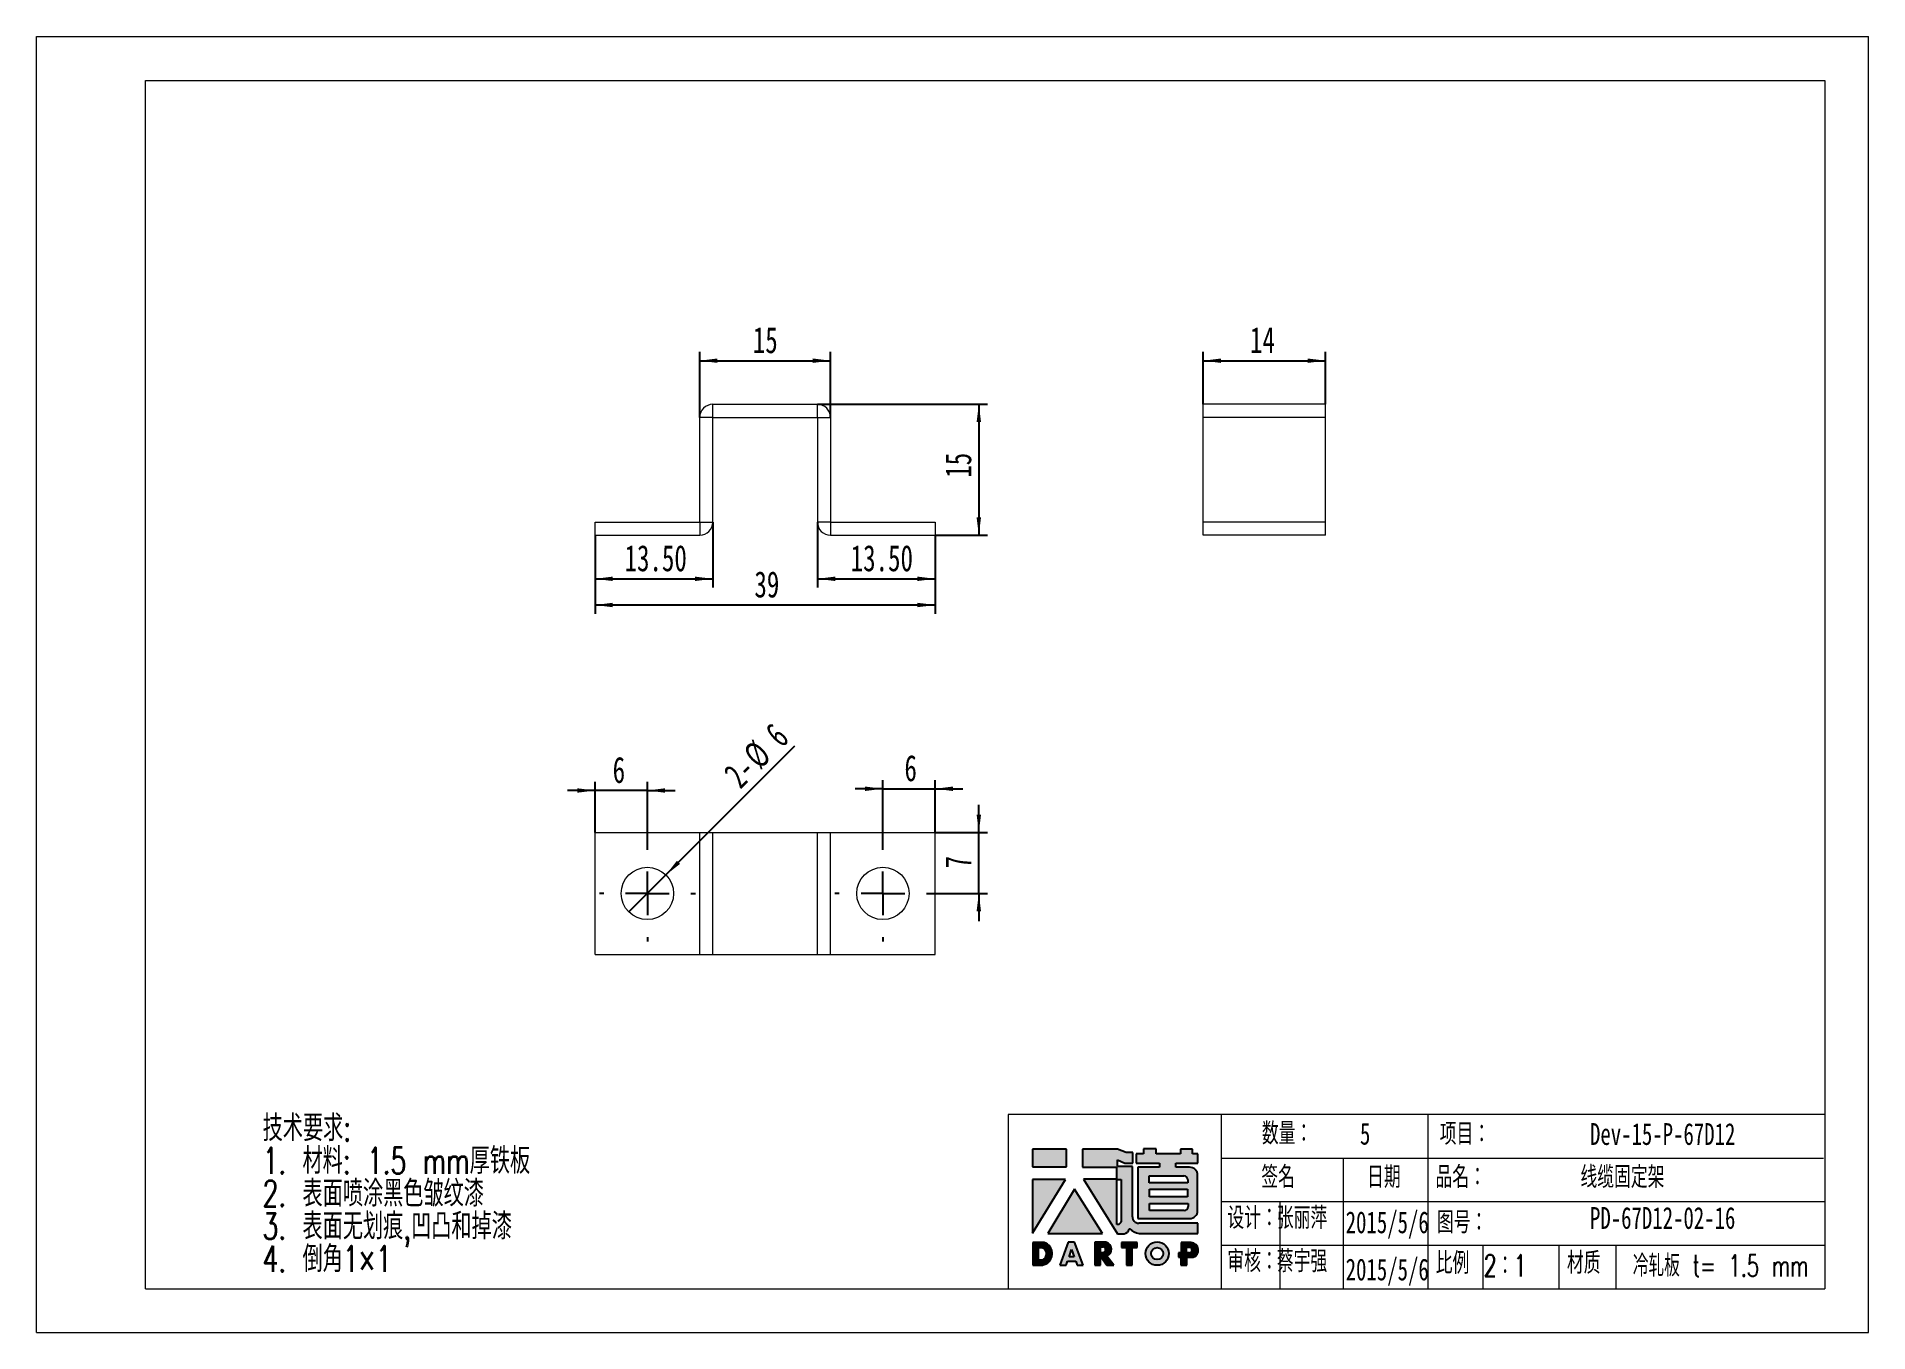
# Model space of a CAD drawing. Header units: millimetres. Extents: x 0 to 210, y 0 to 149.
import ezdxf

# ---------------------------------------------------------------- set-up
doc = ezdxf.new("R2010")
doc.units = ezdxf.units.MM
doc.header["$LTSCALE"] = 0.5
for name, color, linetype in [('10', 7, 'Continuous'), ('5', 7, 'Continuous'), ('9', 7, 'Continuous')]:
    doc.layers.add(name, color=color, linetype=linetype)
doc.layers.add('A-TITLEBLOCK', color=7, linetype='Continuous', lineweight=15)
doc.styles.add('SLDTEXTSTYLE0', font='TXT', dxfattribs={"width": 0.7, "bigfont": 'bigfont'})
doc.styles.add('SLDTEXTSTYLE1', font='TXT', dxfattribs={"width": 0.7})
doc.styles.add('SLDTEXTSTYLE2', font='TXT', dxfattribs={"width": 0.6538461538461539, "bigfont": 'bigfont'})
doc.dimstyles.new('SLDDIMSTYLE0', dxfattribs={"dimtxt": 3, "dimasz": 2.04, "dimexe": 0, "dimexo": 0.0625, "dimgap": 0.75, "dimtad": 2, "dimrnd": 1e-09, "dimzin": 12, "dimdsep": 46, "dimtxsty": 'SLDTEXTSTYLE1', "dimsah": 1, "dimcen": 0.09, "dimadec": 0, "dimazin": 3, "dimtfac": 1, "dimtofl": 0, "dimtmove": 0, "dimatfit": 3, "dimfxl": 0, "dimfrac": 2, "dimtolj": 1, "dimtzin": 12, "dimarcsym": 0})
doc.dimstyles.new('SLDDIMSTYLE1', dxfattribs={"dimtxt": 3, "dimasz": 2.04, "dimexe": 0, "dimexo": 0.0625, "dimgap": 0.75, "dimtad": 2, "dimrnd": 1e-09, "dimzin": 4, "dimdsep": 46, "dimtxsty": 'SLDTEXTSTYLE1', "dimsah": 1, "dimcen": 0.09, "dimadec": 0, "dimazin": 1, "dimtfac": 1, "dimtofl": 0, "dimtmove": 0, "dimatfit": 3, "dimfxl": 0, "dimfrac": 2, "dimtolj": 1, "dimtzin": 12, "dimarcsym": 0})
doc.dimstyles.new('SLDDIMSTYLE2', dxfattribs={"dimtxt": 3, "dimasz": 2.04, "dimexe": 0, "dimexo": 0.0625, "dimgap": 0.75, "dimtad": 2, "dimrnd": 1e-09, "dimzin": 12, "dimdsep": 46, "dimtxsty": 'SLDTEXTSTYLE1', "dimsah": 1, "dimcen": 0.09, "dimadec": 0, "dimazin": 3, "dimtfac": 1, "dimtmove": 0, "dimatfit": 0, "dimfxl": 0, "dimfrac": 2, "dimtolj": 1, "dimtzin": 12, "dimarcsym": 0})
doc.dimstyles.new('SLDDIMSTYLE3', dxfattribs={"dimtxt": 3, "dimasz": 2.04, "dimexe": 0, "dimexo": 0.0625, "dimgap": 0.75, "dimtad": 2, "dimrnd": 1e-09, "dimzin": 12, "dimdsep": 46, "dimtxsty": 'SLDTEXTSTYLE1', "dimblk1": 'NONE', "dimsah": 1, "dimcen": 0, "dimadec": 0, "dimazin": 3, "dimtfac": 1, "dimtmove": 0, "dimatfit": 3, "dimldrblk": 'NONE', "dimfxl": 0, "dimfrac": 2, "dimtolj": 1, "dimtzin": 12, "dimarcsym": 0})

# ---------------------------------------------------------------- blocks, each defined once
blk = doc.blocks.new('块1')
at = {"layer": '5'}
for color, points in [(12, [(3.864911384253101, 11.24338869249128), (3.864911384253101, 13.2805911204909), (-0.03430541103638385, 13.2805911204909), (-0.03430541103638385, 11.24338869249128)]), (12, [(-0.02385985326791573, 3.673651004401711), (3.739381434596872, 9.818017242690932), (-0.02385985326791573, 9.818017242690932)]), (12, [(7.970382133446837, 3.632722141401579), (4.782562804873742, 8.702983344207029), (1.706254387914912, 3.632722141401579)]), (8, [(11.94784898502452, 2.031856293554283), (11.94784898502452, 2.595302375570735), (10.16761439181468, 2.595302375570735), (10.16761439181468, 2.030507862020247), (10.7230615122623, 2.030507862020247), (10.7230615122623, -0.004751238172960405), (11.38809536261659, -0.004751238172960405), (11.38809536261659, 2.031856293554283)])]:
    blk.add_hatch(color=color, dxfattribs=at).paths.add_polyline_path(points, flags=0)
h = blk.add_hatch(color=12, dxfattribs=at)
edge = h.paths.add_edge_path(flags=0)
edge.add_line((9.691974998447762, 11.28031192064697), (9.691974998447762, 12.04249301475527))
edge.add_line((9.691974998447762, 12.04249301475527), (10.55254236165795, 11.67072250918039))
edge.add_line((10.55254236165795, 11.67072250918039), (11.48293003269457, 11.67072250918039))
edge.add_line((11.48293003269457, 11.67072250918039), (11.48293003269457, 12.90211811699663))
edge.add_line((11.48293003269457, 12.90211811699663), (10.71536478549415, 12.90211811699663))
edge.add_line((10.71536478549415, 12.90211811699663), (9.715248434288227, 13.29708957688752))
edge.add_line((9.715248434288227, 13.29708957688752), (5.707361186248012, 13.29708957688752))
edge.add_line((5.707361186248012, 13.29708957688752), (5.707361186248012, 11.21451639378658))
edge.add_line((5.707361186248012, 11.21451639378658), (9.606944492321302, 11.21451639378658))
edge.add_line((9.606944492321302, 11.21451639378658), (9.606944492321302, 11.17239773826479))
edge.add_line((9.606944492321302, 11.17239773826479), (9.606944492321302, 9.841337176259287))
edge.add_line((9.606944492321302, 9.841337176259287), (5.825469292186026, 9.841337176259287))
edge.add_line((5.825469292186026, 9.841337176259287), (9.714973551250784, 3.581838680902813))
edge.add_line((9.714973551250784, 3.581838680902812), (10.48517496258944, 3.581838680902812))
edge.add_arc((10.31522661732545, 4.31907379161716), 0.7565699230923236, 282.9811251691751, 345.4172256101924)
edge.add_line((11.04742357209487, 4.128585818363423), (11.04742357209485, 4.157420646706384))
edge.add_line((11.04742357209485, 4.157420646706384), (11.11534877676687, 4.157420646706384))
edge.add_arc((12.5686266559718, 5.701533391065622), 2.120448245413953, 226.7357971412295, 259.3209385163939)
edge.add_line((12.17569166934852, 3.617810075035764), (18.93436952156749, 3.617810075035741))
edge.add_line((18.93436952156749, 3.617810075035741), (18.93436952156749, 4.804945400769148))
edge.add_line((18.93436952156749, 4.804945400769148), (12.14690706102231, 4.804945400769217))
edge.add_arc((12.14690706101288, 5.544240398909942), 0.73929499814069, 180.0000000007004, 270.0000000007314, ccw=False)
edge.add_line((11.40761206287219, 5.544240398900905), (11.40761206287222, 11.28031192064697))
edge.add_line((11.40761206287222, 11.28031192064697), (9.691974998447762, 11.28031192064697))
edge = h.paths.add_edge_path(flags=0)
edge.add_line((9.854613601073483, 4.661059824254042), (9.644511849537325, 4.661059824254042))
edge.add_line((9.644511849537325, 4.661059824254042), (9.646252775885408, 9.814725483353753))
edge.add_line((9.646252775885408, 9.814725483353753), (10.14177538027511, 9.814646163856658))
edge.add_line((10.14177538027511, 9.814646163856658), (10.14177538027511, 4.956400355861728))
edge.add_arc((9.174553373631573, 5.609562428599832), 1.167107151635652, 305.6398792732127, 325.968963113898, ccw=False)
h = blk.add_hatch(color=12, dxfattribs=at)
edge = h.paths.add_edge_path(flags=0)
edge.add_line((18.92273280360576, 11.67135706519118), (18.92273280360576, 12.72971717953349))
edge.add_line((18.92273280360576, 12.72971717953349), (18.32138020505463, 12.72971717953349))
edge.add_line((18.32138020505463, 12.72971717953349), (18.32138020505463, 13.30176942750185))
edge.add_line((18.32138020505463, 13.30176942750185), (16.9468730696456, 13.30176942750185))
edge.add_line((16.9468730696456, 13.30176942750185), (16.9468730696456, 12.75831185998254))
edge.add_line((16.9468730696456, 12.75831185998254), (14.14068311369998, 12.75831185998254))
edge.add_line((14.14068311369998, 12.75831185998254), (14.14068311369998, 13.33036410794854))
edge.add_line((14.14068311369998, 13.33036410794854), (12.67097479750951, 13.33036410794854))
edge.add_line((12.67097479750951, 13.33036410794854), (12.67097479750951, 12.74772270647952))
edge.add_line((12.67097479750951, 12.74772270647952), (11.85887848785727, 12.74772270647952))
edge.add_line((11.85887848785727, 12.74772270647952), (11.85887848785727, 11.69313026847669))
edge.add_line((11.85887848785727, 11.69313026847669), (14.53880547253769, 11.69313026847669))
edge.add_line((14.53880547253769, 11.69313026847669), (14.53880547253769, 11.22669193733156))
edge.add_line((14.53880547253769, 11.22669193733156), (12.04158412272832, 11.22669193733156))
edge.add_line((12.04158412272832, 11.22669193733156), (12.04158412272832, 5.321275698636857))
edge.add_line((12.04158412272832, 5.321275698636857), (17.96993458560694, 5.321275698636857))
edge.add_arc((17.9699345856161, 6.245394446291773), 0.9241187476549413, 269.9999999994329, 359.9999999994308)
edge.add_line((18.89405333327104, 6.245394446282578), (18.89405333327107, 10.28956479136439))
edge.add_arc((17.96993458561152, 10.28956479135983), 0.9241187476595556, 2.828264897405108e-10, 90.00000000028393)
edge.add_line((17.96993458560694, 11.21368353901939), (16.40278778403414, 11.2136835390194))
edge.add_line((16.40278778403414, 11.2136835390194), (16.40278778403414, 11.67135706519118))
edge.add_line((16.40278778403414, 11.67135706519118), (18.92273280360576, 11.67135706519118))
h.paths.add_polyline_path([(13.36752857684512, 7.838400773096745), (13.36752857684512, 8.69651880479648), (17.74861544918635, 8.69651880479648), (17.74861544918635, 7.838400773096745)], flags=0)
edge = h.paths.add_edge_path(flags=0)
edge.add_line((13.33884910658065, 10.21255244531596), (17.31523554557823, 10.21255244531596))
edge.add_arc((17.31523554556227, 9.750493071507822), 0.462059373808164, -1.9737740331038367e-09, 89.99999999802071, ccw=False)
edge.add_line((17.77729491937047, 9.750493071491912), (17.77729491937047, 9.411623774518649))
edge.add_line((17.77729491937047, 9.411623774518649), (13.33884910658065, 9.411623774518649))
edge.add_line((13.33884910658065, 9.411623774518649), (13.33884910658065, 10.21255244531596))
edge = h.paths.add_edge_path(flags=0)
edge.add_line((13.36752857684512, 6.236583091226654), (13.36752857684512, 7.066106442486452))
edge.add_line((13.36752857684512, 7.066106442486452), (17.80588276197559, 7.066106442486452))
edge.add_line((17.80588276197559, 7.066106442486452), (17.80588276197559, 6.698642465049212))
edge.add_arc((17.34382338816462, 6.698642465037589), 0.4620593738109521, -89.99999999855493, 1.440412233932875e-09, ccw=False)
edge.add_line((17.34382338817628, 6.236583091226637), (13.36752857684512, 6.236583091226654))
h = blk.add_hatch(color=8, dxfattribs=at)
edge = h.paths.add_edge_path(flags=0)
edge.add_arc((0.8907678533005282, 1.318337713897282), 1.330525839164979, 278.6604405932824, 432.3203452583787)
edge.add_line((1.294841578082462, 2.586021993844982), (0.003811712337375983, 2.586021993844982))
edge.add_line((0.003811712337375983, 2.586021993844982), (0.003811712337375983, 0.002982413269962958))
edge.add_line((0.003811712337375983, 0.002982413269962854), (1.091116154509436, 0.002982413269962854))
edge = h.paths.add_edge_path(flags=0)
edge.add_line((0.6588581432642183, 2.020354965782483), (1.060432201349049, 2.020354965782483))
edge.add_arc((0.7884197118354085, 1.284309647558925), 0.7846996272015349, -65.78573481728489, 69.71773257233048, ccw=False)
edge.add_line((1.110264354720975, 0.5686494413324706), (0.6588581432642183, 0.5686494413324706))
edge.add_line((0.6588581432642183, 0.5686494413324706), (0.6588581432642183, 2.020354965782483))
h = blk.add_hatch(color=8, dxfattribs=at)
h.paths.add_polyline_path([(5.786894030310964, -0.005385794184611415), (4.792275341108183, 2.607279620361488), (4.055497001353381, 2.607279620361488), (3.107974950352449, 0.0002062307009149631), (3.805903145190165, 0.0002062307009149631), (3.970099984457549, 0.462242329487615), (4.915606226069625, 0.462242329487615), (5.083376545671149, -0.005385794184611415)], flags=0)
h.paths.add_polyline_path([(4.14914051132817, 0.9602498223888367), (4.436668235474562, 1.779461638394841), (4.734916400664313, 0.9602498223888367)], flags=0)
h = blk.add_hatch(color=8, dxfattribs=at)
edge = h.paths.add_edge_path(flags=0)
edge.add_arc((8.19065512553169, 1.799331173623158), 0.8266266239124772, 290.6073250211866, 437.2124199352527)
edge.add_line((8.373618273928104, 2.605455271817605), (7.103858969669615, 2.605455271817605))
edge.add_line((7.103858969669615, 2.605455271817605), (7.103858969669615, -0.00122152033473899))
edge.add_line((7.103858969669615, -0.001221520334738869), (7.774848620576092, -0.001221520334738869))
edge.add_line((7.774848620576092, -0.001221520334738869), (7.774848620576092, 1.032152950896504))
edge.add_line((7.774848620576092, 1.032152950896504), (8.464530322422005, -0.01054156181724575))
edge.add_line((8.464530322422005, -0.0105415618172457), (9.275343844151823, -0.0105415618172457))
edge.add_line((9.275343844151823, -0.0105415618172457), (8.481595720545107, 1.025596629005832))
edge = h.paths.add_edge_path(flags=0)
edge.add_arc((7.98797465198628, 1.760742235935877), 0.3511384235190945, -77.47302943994771, 76.71957553051169, ccw=False)
edge.add_line((8.064136280020952, 1.417963008317599), (7.768709564700494, 1.417963008317597))
edge.add_line((7.768709564700494, 1.417963008317597), (7.768709564700494, 2.102490310031068))
edge.add_line((7.768709564700494, 2.102490310031068), (8.068637197964579, 2.102490310031068))
h = blk.add_hatch(color=8, dxfattribs=at)
edge = h.paths.add_edge_path(flags=0)
edge.add_arc((14.25393495162486, 1.311476576962944), 1.338318296392606, 0, 360)
edge = h.paths.add_edge_path(flags=0)
edge.add_arc((14.25393495162486, 1.311476576962944), 0.6875414427692794, 0, 360)
h = blk.add_hatch(color=8, dxfattribs=at)
edge = h.paths.add_edge_path(flags=0)
edge.add_arc((18.08673706313665, 1.723667524713854), 0.8786258111376346, 288.8958684179252, 445.2442177897109)
edge.add_line((18.15958285641788, 2.599268350660529), (18.12117367946142, 2.599268350660529))
edge.add_line((18.12117367946142, 2.599268350660529), (16.98920506732323, 2.599268350660529))
edge.add_line((16.98920506732323, 2.599268350660529), (16.98920506732323, 1.382745149460132))
edge.add_line((16.98920506732323, 1.382745149460132), (16.68884946503463, 1.382745149460132))
edge.add_line((16.68884946503463, 1.382745149460132), (16.68884946503463, 0.8889415901437063))
edge.add_line((16.68884946503463, 0.8889415901437063), (16.9843487992099, 0.8889415901437063))
edge.add_line((16.9843487992099, 0.8889415901437063), (16.9843487992099, 0.003339351019693071))
edge.add_line((16.9843487992099, 0.003339351019693122), (17.64516777525268, 0.003339351019693122))
edge.add_line((17.64516777525268, 0.003339351019693122), (17.64516777525268, 0.8923919884871968))
edge.add_line((17.64516777525268, 0.8923919884871968), (18.37127932514415, 0.8923919884871968))
edge = h.paths.add_edge_path(flags=0)
edge.add_arc((17.90600297303263, 1.731202188104179), 0.351531887461637, -79.01085638112971, 72.55127628001378, ccw=False)
edge.add_line((17.97301303377721, 1.386116228289312), (17.63536361136639, 1.386116228289306))
edge.add_line((17.63536361136639, 1.386116228289306), (17.63536361136639, 2.066558575653326))
edge.add_line((17.63536361136639, 2.066558575653326), (18.0114105687377, 2.066558575653326))
at = {"layer": '9'}
for p, q in [((3.864911384253101, 13.2805911204909), (-0.03430541103638385, 13.2805911204909)), ((-0.03430541103638385, 13.2805911204909), (-0.03430541103638385, 11.24338869249128)), ((3.864911384253101, 11.24338869249128), (3.864911384253101, 13.2805911204909)), ((9.715248434288227, 13.29708957688752), (5.707361186248012, 13.29708957688752)), ((5.707361186248012, 13.29708957688752), (5.707361186248012, 11.21451639378658)), ((10.71536478549415, 12.90211811699663), (9.715248434288227, 13.29708957688752)), ((11.48293003269457, 12.90211811699663), (10.71536478549415, 12.90211811699663)), ((11.48293003269457, 11.67072250918039), (11.48293003269457, 12.90211811699663)), ((12.67097479750951, 12.74772270647952), (11.85887848785727, 12.74772270647952)), ((11.85887848785727, 12.74772270647952), (11.85887848785727, 11.69313026847669)), ((14.14068311369998, 13.33036410794854), (12.67097479750951, 13.33036410794854)), ((12.67097479750951, 13.33036410794854), (12.67097479750951, 12.74772270647952)), ((14.14068311369998, 12.75831185998254), (14.14068311369998, 13.33036410794854)), ((16.9468730696456, 12.75831185998254), (14.14068311369998, 12.75831185998254)), ((18.32138020505463, 13.30176942750185), (16.9468730696456, 13.30176942750185)), ((16.9468730696456, 13.30176942750185), (16.9468730696456, 12.75831185998254)), ((18.32138020505463, 12.72971717953349), (18.32138020505463, 13.30176942750185)), ((18.92273280360576, 12.72971717953349), (18.32138020505463, 12.72971717953349)), ((18.92273280360576, 11.67135706519118), (18.92273280360576, 12.72971717953349)), ((-0.03430541103638385, 11.24338869249128), (3.864911384253101, 11.24338869249128)), ((5.707361186248012, 11.21451639378658), (9.606944492321302, 11.21451639378658)), ((9.606944492321302, 11.21451639378658), (9.606944492321302, 11.17239773826479)), ((9.606944492321302, 11.17239773826479), (9.606944492321302, 9.841337176259287)), ((9.691974998447762, 12.04249301475527), (10.55254236165795, 11.67072250918039)), ((9.691974998447762, 11.28031192064697), (9.691974998447762, 12.04249301475527)), ((11.40761206287222, 11.28031192064697), (9.691974998447762, 11.28031192064697)), ((10.55254236165795, 11.67072250918039), (11.48293003269457, 11.67072250918039)), ((11.40761206287222, 5.544240398900905), (11.40761206287222, 11.28031192064697)), ((11.85887848785727, 11.69313026847669), (14.53880547253769, 11.69313026847669)), ((14.53880547253769, 11.22669193733156), (12.04158412272832, 11.22669193733156)), ((12.04158412272832, 11.22669193733156), (12.04158412272832, 5.321275698636857)), ((14.53880547253769, 11.69313026847669), (14.53880547253769, 11.22669193733156)), ((16.40278778403414, 11.2136835390194), (16.40278778403414, 11.67135706519118)), ((16.40278778403414, 11.67135706519118), (18.92273280360576, 11.67135706519118)), ((17.96993458560694, 11.2136835390194), (16.40278778403414, 11.2136835390194)), ((3.739381434596872, 9.818017242690932), (-0.02385985326791573, 9.818017242690932)), ((-0.02385985326791573, 9.818017242690932), (-0.02385985326791573, 3.673651004401711)), ((-0.02385985326791573, 3.673651004401711), (3.739381434596872, 9.818017242690932)), ((4.782562804873742, 8.702983344207029), (1.706254387914912, 3.632722141401579)), ((7.970382133446837, 3.632722141401579), (4.782562804873742, 8.702983344207029)), ((9.606944492321302, 9.841337176259287), (5.825469292186026, 9.841337176259287)), ((5.825469292186026, 9.841337176259287), (9.714973551250784, 3.581838680902812)), ((9.644511849537325, 4.661059824254042), (9.646252775885408, 9.814725483353753)), ((9.646252775885408, 9.814725483353753), (10.14177538027511, 9.814646163856658)), ((10.14177538027511, 9.814646163856658), (10.14177538027511, 4.956400355861728)), ((13.33884910658065, 9.411623774518649), (13.33884910658065, 10.21255244531596)), ((13.33884910658065, 10.21255244531596), (17.31523554557823, 10.21255244531596)), ((17.77729491937047, 9.411623774518649), (13.33884910658065, 9.411623774518649)), ((13.36752857684512, 7.838400773096745), (13.36752857684512, 8.69651880479648)), ((13.36752857684512, 8.69651880479648), (17.74861544918635, 8.69651880479648)), ((17.74861544918635, 8.69651880479648), (17.74861544918635, 7.838400773096745)), ((17.77729491937047, 9.750493071491912), (17.77729491937047, 9.411623774518649)), ((18.89405333327107, 6.245394446282578), (18.89405333327107, 10.28956479136439)), ((17.74861544918635, 7.838400773096745), (13.36752857684512, 7.838400773096745)), ((13.36752857684512, 6.236583091226654), (13.36752857684512, 7.066106442486452)), ((13.36752857684512, 7.066106442486452), (17.80588276197559, 7.066106442486452)), ((17.80588276197559, 7.066106442486452), (17.80588276197559, 6.698642465049212)), ((9.854613601073483, 4.661059824254042), (9.644511849537325, 4.661059824254042)), ((12.04158412272832, 5.321275698636857), (17.96993458560694, 5.321275698636857)), ((18.93436952156749, 4.804945400769148), (12.14690706102231, 4.804945400769217)), ((17.34382338817628, 6.236583091226654), (13.36752857684512, 6.236583091226654)), ((18.93436952156749, 3.617810075035741), (18.93436952156749, 4.804945400769148)), ((1.294841578082462, 2.586021993844982), (0.003811712337375983, 2.586021993844982)), ((0.003811712337375983, 2.586021993844982), (0.003811712337375983, 0.002982413269962854)), ((1.706254387914912, 3.632722141401579), (7.970382133446837, 3.632722141401579)), ((4.055497001353381, 2.607279620361488), (3.107974950352449, 0.0002062307009149631)), ((4.792275341108183, 2.607279620361488), (4.055497001353381, 2.607279620361488)), ((5.786894030310964, -0.005385794184611415), (4.792275341108183, 2.607279620361488)), ((8.373618273928104, 2.605455271817605), (7.103858969669615, 2.605455271817605)), ((7.103858969669615, 2.605455271817605), (7.103858969669615, -0.001221520334738869)), ((7.768709564700494, 1.417963008317597), (7.768709564700494, 2.102490310031068)), ((7.768709564700494, 2.102490310031068), (8.068637197964579, 2.102490310031068)), ((9.714973551250784, 3.581838680902812), (10.48517496258944, 3.581838680902812)), ((11.94784898502452, 2.595302375570735), (10.16761439181468, 2.595302375570735)), ((10.16761439181468, 2.595302375570735), (10.16761439181468, 2.030507862020247)), ((11.04742357209485, 4.12858581836343), (11.04742357209485, 4.157420646706384)), ((11.04742357209485, 4.157420646706384), (11.11534877676687, 4.157420646706384)), ((11.94784898502452, 2.031856293554283), (11.94784898502452, 2.595302375570735)), ((12.17569166934851, 3.617810075035741), (18.93436952156749, 3.617810075035741)), ((18.12117367946142, 2.599268350660529), (16.98920506732323, 2.599268350660529)), ((16.98920506732323, 2.599268350660529), (16.98920506732323, 1.382745149460132)), ((18.15958285641788, 2.599268350660529), (18.12117367946142, 2.599268350660529)), ((0.003811712337375983, 0.002982413269962854), (1.091116154509436, 0.002982413269962854)), ((0.6588581432642183, 0.5686494413324706), (0.6588581432642183, 2.020354965782483)), ((0.6588581432642183, 2.020354965782483), (1.060432201349049, 2.020354965782483)), ((1.110264354720975, 0.5686494413324706), (0.6588581432642183, 0.5686494413324706)), ((3.107974950352449, 0.0002062307009149631), (3.805903145190165, 0.0002062307009149631)), ((3.805903145190165, 0.0002062307009149631), (3.970099984457549, 0.462242329487615)), ((3.970099984457549, 0.462242329487615), (4.915606226069625, 0.462242329487615)), ((4.14914051132817, 0.9602498223888367), (4.436668235474562, 1.779461638394841)), ((4.734916400664313, 0.9602498223888367), (4.14914051132817, 0.9602498223888367)), ((4.436668235474562, 1.779461638394841), (4.734916400664313, 0.9602498223888367)), ((4.915606226069625, 0.462242329487615), (5.083376545671149, -0.005385794184611415)), ((8.064136280020952, 1.417963008317597), (7.768709564700494, 1.417963008317597)), ((7.774848620576092, -0.001221520334738869), (7.774848620576092, 1.032152950896504)), ((7.774848620576092, 1.032152950896504), (8.464530322422005, -0.0105415618172457)), ((9.275343844151823, -0.0105415618172457), (8.481595720545107, 1.025596629005832)), ((10.16761439181468, 2.030507862020247), (10.7230615122623, 2.030507862020247)), ((10.7230615122623, 2.030507862020247), (10.7230615122623, -0.004751238172960405)), ((11.38809536261659, -0.004751238172960405), (11.38809536261659, 2.031856293554283)), ((11.38809536261659, 2.031856293554283), (11.94784898502452, 2.031856293554283)), ((16.98920506732323, 1.382745149460132), (16.68884946503463, 1.382745149460132)), ((16.68884946503463, 1.382745149460132), (16.68884946503463, 0.8889415901437063)), ((16.68884946503463, 0.8889415901437063), (16.9843487992099, 0.8889415901437063)), ((16.9843487992099, 0.8889415901437063), (16.9843487992099, 0.003339351019693122)), ((16.9843487992099, 0.003339351019693122), (17.64516777525268, 0.003339351019693122)), ((17.63536361136639, 1.386116228289306), (17.63536361136639, 2.066558575653326)), ((17.63536361136639, 2.066558575653326), (18.0114105687377, 2.066558575653326)), ((17.97301303377721, 1.386116228289306), (17.63536361136639, 1.386116228289306)), ((17.64516777525268, 0.003339351019693122), (17.64516777525268, 0.8923919884871968)), ((17.64516777525268, 0.8923919884871968), (18.37127932514415, 0.8923919884871968)), ((5.083376545671149, -0.005385794184611415), (5.786894030310964, -0.005385794184611415)), ((7.103858969669615, -0.001221520334738869), (7.774848620576092, -0.001221520334738869)), ((8.464530322422005, -0.0105415618172457), (9.275343844151823, -0.0105415618172457)), ((10.7230615122623, -0.004751238172960405), (11.38809536261659, -0.004751238172960405))]:
    blk.add_line(p, q, dxfattribs=at)
for radius in [1.338318296392606, 0.6875414427692803]:
    blk.add_circle((14.25393495162486, 1.311476576962944), radius, dxfattribs=at)
for centre, radius, start, end in [((17.96993458561152, 10.28956479135983), 0.9241187476595645, 2.828264897405108e-10, 90.00000000028393), ((17.31523554556227, 9.750493071507822), 0.4620593738081915, 359.9999999980279, 89.99999999802154), ((17.34382338816462, 6.698642465037589), 0.4620593738109697, 270.0000000014467, 1.44122564053541e-09), ((9.174553373631573, 5.609562428599832), 1.167107151635653, 305.6398792732136, 325.9689631138988), ((12.14690706101288, 5.544240398909942), 0.7392949981407249, 180.0000000007012, 270.0000000007323), ((17.9699345856161, 6.245394446291773), 0.9241187476549655, 269.9999999994329, 359.9999999994308), ((0.8907678533005282, 1.318337713897282), 1.330525839164982, 278.6604405932824, 72.32034525837781), ((7.98797465198628, 1.760742235935877), 0.3511384235190965, 282.5269705600539, 76.71957553051254), ((8.19065512553169, 1.799331173623158), 0.8266266239124779, 290.6073250211866, 77.21241993525202), ((10.31522661732545, 4.31907379161716), 0.7565699230923493, 282.9811251691751, 345.4172256101924), ((12.5686266559718, 5.701533391065622), 2.120448245413977, 226.7357971412295, 259.3209385163939), ((18.08673706313665, 1.723667524713854), 0.8786258111376386, 288.8958684179252, 85.24421778971008), ((0.7884197118354085, 1.284309647558925), 0.7846996272015353, 294.2142651827166, 69.71773257233134), ((17.90600297303263, 1.731202188104179), 0.3515318874616424, 280.9891436188718, 72.55127628001459)]:
    blk.add_arc(centre, radius, start, end, dxfattribs=at)
blk = doc.blocks.new('SW_NOTE_0')
at = {"layer": 'A-TITLEBLOCK', "color": 0, "char_height": 3, "attachment_point": 1, "style": 'SLDTEXTSTYLE0'}
for s, insert in [('\\M+18B5A术\\M+19776\\M+18B81:', (0, 3.867203219315895)), ('1. \\M+18DDE\\M+197BF: 1.5 mm\\M+18CFA铁\\M+194C2', (0, 0.1172033031349266)), ('2. \\M+1955C\\M+196CA喷涂\\M+1FC4B\\M+19046皱纹\\M+18EBD', (0, -3.632796613046042)), ('3. \\M+1955C\\M+196CA\\M+19DD9划\\M+18DAD,\\M+1899A\\M+193CA\\M+19861\\M+19D7B\\M+18EBD', (0, -7.38279652922701)), ('4. \\M+1937C\\M+18A701\\M+1817E1', (0, -11.13279644540798))]:
    blk.add_mtext(s, dxfattribs=dict(at, insert=insert))
blk = doc.blocks.new('_D')
at = {"layer": '10'}
for p, q in [((76.05702393370598, 104.9688893711709), (76.05702393370598, 112.4688893711695)), ((76.05702393370598, 111.4688893711695), (91.05702393370598, 111.4688893711695)), ((91.05702393370598, 104.9688893711709), (91.05702393370598, 112.4688893711695))]:
    blk.add_line(p, q, dxfattribs=at)
for points in [[(76.05702393370598, 111.4688893711695), (78.09702393370598, 111.2148893711695), (78.09702393370598, 111.7228893711695)], [(91.05702393370598, 111.4688893711695), (89.01702393370597, 111.7228893711695), (89.01702393370597, 111.2148893711695)]]:
    blk.add_solid(points, dxfattribs=at)
at = {"layer": '10', "insert": (82.14428197266305, 115.3360926486931), "char_height": 3, "attachment_point": 1, "style": 'SLDTEXTSTYLE1'}
blk.add_mtext('15', dxfattribs=at)
blk = doc.blocks.new('_D_1')
at = {"layer": '10'}
for p, q in [((89.55702393370599, 106.4688893711709), (109.057023933706, 106.4688893711709)), ((108.057023933706, 106.4688893711709), (108.057023933706, 91.46888937117087)), ((103.057023933706, 91.46888937117087), (109.057023933706, 91.46888937117087))]:
    blk.add_line(p, q, dxfattribs=at)
for points in [[(108.057023933706, 106.4688893711709), (107.803023933706, 104.4288893711709), (108.311023933706, 104.4288893711709)], [(108.057023933706, 91.46888937117087), (108.311023933706, 93.50888937117088), (107.803023933706, 93.50888937117088)]]:
    blk.add_solid(points, dxfattribs=at)
at = {"layer": '10', "insert": (104.1898206561824, 98.05126057008448), "char_height": 3, "attachment_point": 1, "rotation": 90.00000000000041, "style": 'SLDTEXTSTYLE1'}
blk.add_mtext('15', dxfattribs=at)
blk = doc.blocks.new('_D_2')
at = {"layer": '10'}
for p, q in [((64.05702393370598, 91.46888937117087), (64.05702393370598, 82.46888937117086)), ((103.057023933706, 91.46888937117087), (103.057023933706, 82.46888937117086)), ((64.05702393370598, 83.46888937117086), (103.057023933706, 83.46888937117086))]:
    blk.add_line(p, q, dxfattribs=at)
for points in [[(64.05702393370598, 83.46888937117086), (66.09702393370598, 83.21488937117086), (66.09702393370598, 83.72288937117087)], [(103.057023933706, 83.46888937117086), (101.017023933706, 83.72288937117087), (101.017023933706, 83.21488937117086)]]:
    blk.add_solid(points, dxfattribs=at)
at = {"layer": '10', "insert": (82.32759530365983, 87.33609264869442), "char_height": 3, "attachment_point": 1, "style": 'SLDTEXTSTYLE1'}
blk.add_mtext('39', dxfattribs=at)
blk = doc.blocks.new('_D_3')
at = {"layer": '10'}
for p, q in [((77.55702393370598, 92.96888937117087), (77.55702393370598, 85.46888937116968)), ((64.05702393370598, 91.46888937117087), (64.05702393370598, 85.46888937116968)), ((64.05702393370598, 86.46888937116968), (77.55702393370598, 86.46888937116968))]:
    blk.add_line(p, q, dxfattribs=at)
for points in [[(64.05702393370598, 86.46888937116968), (66.09702393370598, 86.21488937116968), (66.09702393370598, 86.72288937116969)], [(77.55702393370598, 86.46888937116968), (75.51702393370597, 86.72288937116969), (75.51702393370597, 86.21488937116968)]]:
    blk.add_solid(points, dxfattribs=at)
at = {"layer": '10', "insert": (67.44129032199982, 90.33609264869325), "char_height": 3, "attachment_point": 1, "style": 'SLDTEXTSTYLE1'}
blk.add_mtext('13.50', dxfattribs=at)
blk = doc.blocks.new('_D_4')
at = {"layer": '10'}
for p, q in [((89.55702393370598, 92.96888937117087), (89.55702393370598, 85.46888937116933)), ((103.057023933706, 91.46888937117087), (103.057023933706, 85.46888937116933)), ((89.55702393370598, 86.46888937116933), (103.057023933706, 86.46888937116933))]:
    blk.add_line(p, q, dxfattribs=at)
for points in [[(89.55702393370598, 86.46888937116933), (91.59702393370598, 86.21488937116932), (91.59702393370598, 86.72288937116933)], [(103.057023933706, 86.46888937116933), (101.017023933706, 86.72288937116933), (101.017023933706, 86.21488937116932)]]:
    blk.add_solid(points, dxfattribs=at)
at = {"layer": '10', "insert": (93.36574037197077, 90.3360926486929), "char_height": 3, "attachment_point": 1, "style": 'SLDTEXTSTYLE1'}
blk.add_mtext('13.50', dxfattribs=at)
blk = doc.blocks.new('_D_5')
at = {"layer": '10'}
for p, q in [((133.7903858218319, 106.4688893711709), (133.7903858218318, 112.4688893711709)), ((133.7903858218318, 111.4688893711709), (147.7903858218318, 111.4688893711709)), ((147.7903858218319, 106.4688893711709), (147.7903858218318, 112.4688893711709))]:
    blk.add_line(p, q, dxfattribs=at)
for points in [[(133.7903858218318, 111.4688893711709), (135.8303858218318, 111.2148893711709), (135.8303858218318, 111.7228893711709)], [(147.7903858218318, 111.4688893711709), (145.7503858218319, 111.7228893711709), (145.7503858218319, 111.2148893711709)]]:
    blk.add_solid(points, dxfattribs=at)
at = {"layer": '10', "insert": (139.1472422059169, 115.3360926486944), "char_height": 3, "attachment_point": 1, "style": 'SLDTEXTSTYLE1'}
blk.add_mtext('14', dxfattribs=at)
blk = doc.blocks.new('_D_6')
at = {"layer": '10'}
for p, q in [((64.05702393370598, 57.40760411551506), (64.05702393370598, 63.20886403993378)), ((70.05702393370598, 55.90760411551506), (70.05702393370598, 63.20886403993378)), ((64.05702393370598, 62.20886403993379), (60.88202393370598, 62.20886403993379)), ((70.05702393370598, 62.20886403993379), (64.05702393370598, 62.20886403993379)), ((70.05702393370598, 62.20886403993379), (73.23202393370597, 62.20886403993379))]:
    blk.add_line(p, q, dxfattribs=at)
for points in [[(64.05702393370598, 62.20886403993379), (62.01702393370598, 62.46286403993378), (62.01702393370598, 61.95486403993379)], [(70.05702393370598, 62.20886403993379), (72.09702393370598, 61.95486403993379), (72.09702393370598, 62.46286403993378)]]:
    blk.add_solid(points, dxfattribs=at)
at = {"layer": '10', "insert": (66.0797330820401, 66.07606731745734), "char_height": 3, "attachment_point": 1, "style": 'SLDTEXTSTYLE1'}
blk.add_mtext('6', dxfattribs=at)
blk = doc.blocks.new('_D_7')
at = {"layer": '10'}
for p, q in [((97.05702393370598, 55.90760411551506), (97.05702393370598, 63.40760411551508)), ((103.057023933706, 57.40760411551506), (103.057023933706, 63.40760411551508)), ((97.05702393370598, 62.40760411551508), (93.88202393370598, 62.40760411551508)), ((97.05702393370598, 62.40760411551508), (103.057023933706, 62.40760411551508)), ((103.057023933706, 62.40760411551508), (106.232023933706, 62.40760411551508))]:
    blk.add_line(p, q, dxfattribs=at)
for points in [[(97.05702393370598, 62.40760411551508), (95.01702393370597, 62.66160411551508), (95.01702393370597, 62.15360411551508)], [(103.057023933706, 62.40760411551508), (105.097023933706, 62.15360411551508), (105.097023933706, 62.66160411551508)]]:
    blk.add_solid(points, dxfattribs=at)
at = {"layer": '10', "insert": (99.52966431998641, 66.27480739303863), "char_height": 3, "attachment_point": 1, "style": 'SLDTEXTSTYLE1'}
blk.add_mtext('6', dxfattribs=at)
blk = doc.blocks.new('_D_8')
at = {"layer": '10'}
for p, q in [((108.057023933706, 57.40760411551506), (108.057023933706, 60.58260411551505)), ((103.057023933706, 57.40760411551506), (109.057023933706, 57.40760411551506)), ((108.057023933706, 50.40760411551506), (108.057023933706, 57.40760411551506)), ((102.557023933706, 50.40760411551506), (109.057023933706, 50.40760411551506)), ((108.057023933706, 50.40760411551506), (108.057023933706, 47.23260411551506))]:
    blk.add_line(p, q, dxfattribs=at)
for points in [[(108.057023933706, 57.40760411551506), (108.311023933706, 59.44760411551506), (107.803023933706, 59.44760411551506)], [(108.057023933706, 50.40760411551506), (107.803023933706, 48.36760411551506), (108.311023933706, 48.36760411551506)]]:
    blk.add_solid(points, dxfattribs=at)
at = {"layer": '10', "insert": (104.1898206561824, 53.28515945303893), "char_height": 3, "attachment_point": 1, "rotation": 90, "style": 'SLDTEXTSTYLE1'}
blk.add_mtext('7', dxfattribs=at)
blk = doc.blocks.new('_D_9')
at = {"layer": '10'}
for q in [(86.9796481627454, 67.33022834455458), (67.93570359014635, 48.28628377195541)]:
    blk.add_line((72.17834427726562, 52.52892445907471), q, dxfattribs=at)
blk.add_solid([(72.17834427726562, 52.52892445907471), (73.80044723330755, 53.79181717027389), (73.4412369884648, 54.15102741511666)], dxfattribs=at)
at = {"layer": '10', "char_height": 3, "attachment_point": 1, "rotation": 45.000000000000156, "style": 'SLDTEXTSTYLE1'}
for s, insert in [('6', (83.3269380280262, 69.12678336831988)), ('%%c', (80.82422177886527, 66.64174475865894)), ('2-', (78.59388908710135, 64.39373442739497))]:
    blk.add_mtext(s, dxfattribs=dict(at, insert=insert))
blk = doc.blocks.new('_NONE')
blk = doc.blocks.new('SW_CENTERMARKSYMBOL_0')
at = {"layer": '10', "color": 0}
for p, q in [((0, 4.999999999999997), (0, 5.499999999999998)), ((0, 0), (0, 2.499999999999995)), ((-5.000000000000004, 0), (-5.500000000000005, 0)), ((0, 0), (-2.500000000000002, 0)), ((0, 0), (0, -2.500000000000002)), ((0, 0), (2.500000000000002, 0)), ((4.99999999999999, 0), (5.500000000000005, 0)), ((0, -5.000000000000004), (0, -5.500000000000005))]:
    blk.add_line(p, q, dxfattribs=at)
blk = doc.blocks.new('SW_CENTERMARKSYMBOL_1')
at = {"layer": '10', "color": 0}
for p, q in [((0, 4.999999999999997), (0, 5.499999999999998)), ((0, 0), (0, 2.500000000000002)), ((-4.99999999999999, 0), (-5.499999999999991, 0)), ((0, 0), (-2.500000000000002, 0)), ((0, 0), (0, -2.500000000000002)), ((0, 0), (2.500000000000002, 0)), ((5.000000000000004, 0), (5.500000000000005, 0)), ((0, -4.999999999999997), (0, -5.499999999999998))]:
    blk.add_line(p, q, dxfattribs=at)

msp = doc.modelspace()

# ---------------------------------------------------------------- linework, layer by layer
at = {"color": 7, "linetype": 'Continuous', "lineweight": 15}
for p, q in [((77.55702388155191, 106.4688897213482), (89.55702398586004, 106.4688897213482)), ((77.55702388155191, 104.968889475479), (77.55702388155191, 106.4688897213482)), ((89.55702398586004, 104.968889475479), (89.55702398586004, 106.4688897213482)), ((147.7903860378987, 106.4688897213482), (133.790385605765, 106.4688897213482)), ((133.790385605765, 104.968889475479), (133.790385605765, 106.4688897213482)), ((147.7903860378987, 104.968889475479), (147.7903860378987, 106.4688897213482)), ((77.55702388155191, 104.968889475479), (76.05702410134404, 104.968889475479)), ((76.05702410134404, 92.96888937117087), (76.05702410134404, 104.968889475479)), ((77.55702388155191, 104.968889475479), (89.55702398586004, 104.968889475479)), ((77.55702388155191, 92.96888937117087), (77.55702388155191, 104.968889475479)), ((89.55702398586004, 104.968889475479), (89.55702398586004, 92.96888937117087)), ((89.55702398586004, 104.968889475479), (91.05702376606791, 104.968889475479)), ((91.05702376606791, 104.968889475479), (91.05702376606791, 92.96888937117087)), ((147.7903860378987, 104.968889475479), (133.790385605765, 104.968889475479)), ((133.790385605765, 92.96888937117087), (133.790385605765, 104.968889475479)), ((147.7903860378987, 92.96888937117087), (147.7903860378987, 104.968889475479)), ((64.05702353137463, 91.46888935813236), (64.05702353137463, 92.96888937117087)), ((64.05702353137463, 92.96888937117087), (76.05702410134404, 92.96888937117087)), ((76.05702410134404, 92.96888937117087), (77.55702388155191, 92.96888937117087)), ((76.05702410134404, 92.96888937117087), (76.05702410134404, 91.46888935813236)), ((91.05702376606791, 92.96888937117087), (89.55702398586004, 92.96888937117087)), ((91.05702376606791, 92.96888937117087), (91.05702376606791, 91.46888935813236)), ((91.05702376606791, 92.96888937117087), (103.0570243360373, 92.96888937117087)), ((103.0570243360373, 92.96888937117087), (103.0570243360373, 91.46888935813236)), ((147.7903860378987, 92.96888937117087), (133.790385605765, 92.96888937117087)), ((133.790385605765, 91.46888935813236), (133.790385605765, 92.96888937117087)), ((147.7903860378987, 91.46888935813236), (147.7903860378987, 92.96888937117087)), ((64.05702353137463, 91.46888935813236), (76.05702410134404, 91.46888935813236)), ((91.05702376606791, 91.46888935813236), (103.0570243360373, 91.46888935813236)), ((147.7903860378987, 91.46888935813236), (133.790385605765, 91.46888935813236)), ((64.05702353137463, 57.40760433158189), (76.05702410134404, 57.40760433158189)), ((64.05702353137463, 43.40760389944822), (64.05702353137463, 57.40760433158189)), ((76.05702410134404, 43.40760389944822), (76.05702410134404, 57.40760433158189)), ((76.05702410134404, 57.40760433158189), (77.55702388155191, 57.40760433158189)), ((77.55702388155191, 43.40760389944822), (77.55702388155191, 57.40760433158189)), ((77.55702388155191, 57.40760433158189), (89.55702398586004, 57.40760433158189)), ((89.55702398586004, 43.40760389944822), (89.55702398586004, 57.40760433158189)), ((89.55702398586004, 57.40760433158189), (91.05702376606791, 57.40760433158189)), ((91.05702376606791, 43.40760389944822), (91.05702376606791, 57.40760433158189)), ((91.05702376606791, 57.40760433158189), (103.0570243360373, 57.40760433158189)), ((103.0570243360373, 43.40760389944822), (103.0570243360373, 57.40760433158189)), ((64.05702353137463, 43.40760389944822), (76.05702410134404, 43.40760389944822)), ((76.05702410134404, 43.40760389944822), (77.55702388155191, 43.40760389944822)), ((77.55702388155191, 43.40760389944822), (89.55702398586004, 43.40760389944822)), ((89.55702398586004, 43.40760389944822), (91.05702376606791, 43.40760389944822)), ((91.05702376606791, 43.40760389944822), (103.0570243360373, 43.40760389944822))]:
    msp.add_line(p, q, dxfattribs=at)
for centre in [(70.05702393370598, 50.40760411551506), (97.05702393370598, 50.40760411551506)]:
    msp.add_circle(centre, 3, dxfattribs=at)
for centre, start, end in [((77.55702393370598, 104.9688893711709), 90, 180), ((89.55702393370599, 104.9688893711709), 0, 90), ((76.05702393370598, 92.96888937117087), 270.0000000000008, 0), ((91.05702393370598, 92.96888937117087), 180, 270.0000000000008)]:
    msp.add_arc(centre, 1.5, start, end, dxfattribs=at)
at = {"layer": 'A-TITLEBLOCK', "linetype": 'Continuous'}
for p, q in [((0.03942178267665047, 0.1073900783197315), (0.03942178267662272, 148.6073900783198)), ((0.03942178267662272, 148.6073900783198), (210.0394217826766, 148.6073900783198)), ((210.0394217826767, 0.1073900783197187), (210.0394217826766, 148.6073900783198)), ((12.53170488598066, 5.087635188028155), (12.53170488598066, 143.5876351880282)), ((12.53170488598066, 143.5876351880282), (205.0317048859807, 143.5876351880282)), ((205.0317048859807, 143.5876351880282), (205.0317048859807, 5.087635188028155)), ((12.53170488598066, 5.087635188028155), (205.0317048859807, 5.087635188028155)), ((0.03942178267665047, 0.1073900783197315), (210.0394217826767, 0.1073900783197187))]:
    msp.add_line(p, q, dxfattribs=at)
at = {"layer": 'A-TITLEBLOCK'}
for p, q in [((205.0264030411215, 25.08763518802816), (111.4263692650125, 25.08763518802814)), ((111.4263692650125, 25.08763518802814), (111.4263692650125, 5.128193959846472)), ((135.8801186972369, 5.087635188028155), (135.8801186972369, 25.08763518802815)), ((159.5425952797991, 25.08763518802816), (159.5425952797991, 5.087635188028155)), ((135.8801186972369, 20.08763518802815), (204.8855356216334, 20.08763518802815)), ((149.8413351707264, 20.08763518802815), (149.8413351707264, 5.087635188028154)), ((135.8801186972369, 15.08763518802815), (205.0199429289081, 15.08763518802815)), ((142.5770399463602, 15.08763518802815), (142.5770399463602, 5.087635188028154)), ((135.8801186972369, 10.08763518802816), (205.0317048859807, 10.08763518802816)), ((165.865728742284, 5.087635188028155), (165.865728742284, 10.08763518802816)), ((174.5967547973369, 5.087635188028155), (174.5967547973369, 10.08763518802816)), ((181.1322287822912, 5.087635188028155), (181.1322287822912, 10.08763518802816))]:
    msp.add_line(p, q, dxfattribs=at)

# ---------------------------------------------------------------- block references
at = {"color": 7, "linetype": 'Continuous'}
msp.add_blockref('块1', (114.2496797711183, 7.819572233743376), dxfattribs=at)
at = {"layer": '10'}
for name, p in [('SW_CENTERMARKSYMBOL_0', (70.05702393370598, 50.40760411551506)), ('SW_CENTERMARKSYMBOL_1', (97.05702393370598, 50.40760411551506))]:
    msp.add_blockref(name, p, dxfattribs=at)
at = {"layer": 'A-TITLEBLOCK'}
msp.add_blockref('SW_NOTE_0', (25.95045150789093, 21.1578697132383), dxfattribs=at)

# ---------------------------------------------------------------- texts
at = {"layer": 'A-TITLEBLOCK', "char_height": 2.5, "attachment_point": 1}
for s, insert, style in [('\\M+19094\\M+197CA\\M+18146', (140.5047133509556, 24.15004776580599), 'SLDTEXTSTYLE0'), ('5', (151.7545721989348, 24.11808787927131), 'SLDTEXTSTYLE1'), ('项\\M+196DA\\M+18146', (160.898481739286, 24.08878627485721), 'SLDTEXTSTYLE0'), ('Dev-15-P-67D12', (178.1249165892536, 24.08878633306487), 'SLDTEXTSTYLE1'), ('签\\M+196BC', (140.4461271232295, 19.15744993601274), 'SLDTEXTSTYLE0'), ('\\M+193FA\\M+18AFA', (152.5710780385207, 19.15744993601274), 'SLDTEXTSTYLE0'), ('\\M+19569\\M+196BC\\M+18146', (160.4120311055891, 19.15744993601279), 'SLDTEXTSTYLE0'), ('线缆\\M+18CC5\\M+192E8\\M+189CB', (177.0311667010124, 19.15744999422042), 'SLDTEXTSTYLE0'), ('设计\\M+18146', (136.5537332405731, 14.46966147858553), 'SLDTEXTSTYLE0'), ('张丽\\M+1E4CA', (142.22470241265, 14.46966153679319), 'SLDTEXTSTYLE0'), ('2015/5/6', (150.1154730468862, 13.96966168766745), 'SLDTEXTSTYLE1'), ('图\\M+18D86\\M+18146', (160.5825122242055, 13.96966162945979), 'SLDTEXTSTYLE0'), ('PD-67D12-02-16', (178.1249165892536, 14.46966153679318), 'SLDTEXTSTYLE1'), ('审\\M+18A6A\\M+18146', (136.5537332405731, 9.502761865269978), 'SLDTEXTSTYLE0'), ('\\M+1E4EF\\M+18946强', (142.22470241265, 9.50276192347764), 'SLDTEXTSTYLE0'), ('2015/5/6', (150.1154730468863, 8.563178634040655), 'SLDTEXTSTYLE1'), ('\\M+194E4\\M+197E1', (160.4454698287293, 9.313178465936925), 'SLDTEXTSTYLE0'), ('2\\M+181461', (165.931784554974, 9.002762074351905), 'SLDTEXTSTYLE0'), ('\\M+18DDE质', (175.4818427303991, 9.313178465936922), 'SLDTEXTSTYLE0'), ('\\M+197E2轧\\M+194C2 t= 1.5 mm', (183.0328049976007, 9.00276201614423), 'SLDTEXTSTYLE2')]:
    msp.add_mtext(s, dxfattribs=dict(at, insert=insert, style=style))

# ---------------------------------------------------------------- dimensions: what is measured, and where the dimension line sits
at = {"layer": '10'}
for base, p1, p2, dimstyle, picture, middle in [((91.05702393370598, 111.4688893711709), (76.05702393370598, 104.9688893711709), (91.05702393370598, 104.9688893711709), 'SLDDIMSTYLE0', '_D', (83.46094869216572, 111.4688893711709)), ((77.55702393370598, 86.46888937117086), (64.05702393370598, 91.46888937117087), (77.55702393370598, 92.96888937117087), 'SLDDIMSTYLE1', '_D_3', (70.73087369395131, 86.46888937117086)), ((103.057023933706, 86.46888937117086), (89.55702393370598, 92.96888937117087), (103.057023933706, 91.46888937117087), 'SLDDIMSTYLE1', '_D_4', (96.65532374392227, 86.46888937117086)), ((103.057023933706, 83.46888937117086), (64.05702393370598, 91.46888937117087), (103.057023933706, 91.46888937117087), 'SLDDIMSTYLE0', '_D_2', (83.64217865456413, 83.46888937117086)), ((64.05702393370598, 62.20886403993379), (70.05702393370598, 55.90760411551506), (64.05702393370598, 57.40760411551506), 'SLDDIMSTYLE2', '_D_6', (66.73598307319254, 62.20886403993379)), ((103.057023933706, 62.40760411551508), (97.05702393370598, 55.90760411551506), (103.057023933706, 57.40760411551506), 'SLDDIMSTYLE2', '_D_7', (100.1859143111389, 62.40760411551508))]:
    dim = msp.add_linear_dim(base=base, p1=p1, p2=p2, dimstyle=dimstyle, dxfattribs=at)
    dim.commit()
    dim.dimension.update_dxf_attribs({"geometry": picture, "text_midpoint": middle, "dimtype": 160})
for base, p1, p2, angle, dimstyle, picture, middle in [((147.7903858218318, 111.4688893711709), (133.7903858218319, 106.4688893711709), (147.7903858218319, 106.4688893711709), 1.744761425259986e-13, 'SLDDIMSTYLE0', '_D_5', (140.4639089254206, 111.4688893711709)), ((108.057023933706, 91.46888937117087), (89.55702393370599, 106.4688893711709), (103.057023933706, 91.46888937117087), 90.0000000000002, 'SLDDIMSTYLE0', '_D_1', (108.057023933706, 99.36792728958822)), ((108.057023933706, 57.40760411551506), (102.557023933706, 50.40760411551506), (103.057023933706, 57.40760411551506), 90.0000000000002, 'SLDDIMSTYLE2', '_D_8', (108.057023933706, 53.94140944419138))]:
    dim = msp.add_linear_dim(base=base, p1=p1, p2=p2, angle=angle, dimstyle=dimstyle, dxfattribs=at)
    dim.commit()
    dim.dimension.update_dxf_attribs({"geometry": picture, "text_midpoint": middle, "dimtype": 160})
dim = msp.add_diameter_dim_2p(p1=(67.93570359014635, 48.28628377195542), p2=(72.17834427726562, 52.52892445907471), text='2-<>', dimstyle='SLDDIMSTYLE3', dxfattribs=at)
dim.commit()
dim.dimension.update_dxf_attribs({"geometry": '_D_9', "text_midpoint": (84.23734610250789, 64.58792628431704), "dimtype": 163})

doc.saveas('drawing.dxf')
